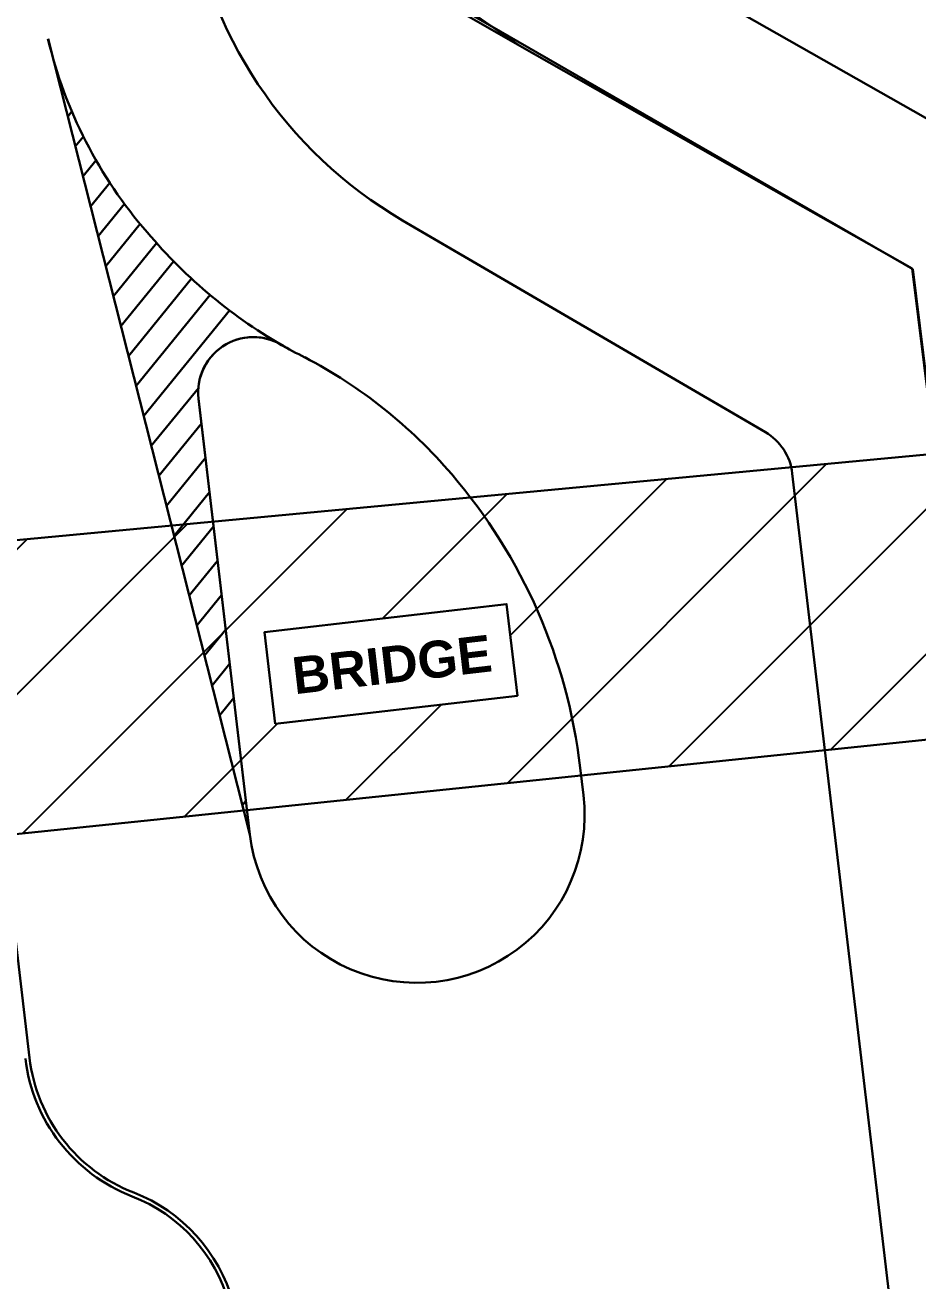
# Model space of a CAD drawing. Extents: x -15449 to 527173, y -170839 to 146543.
# Drawn here: x 15512.69 to 15523.58, y 7806.98 to 7822.31 of the extents above; entities that cross this region are included whole.
import ezdxf

# ---------------------------------------------------------------- set-up
doc = ezdxf.new("R2010")
doc.units = 0
doc.header["$LTSCALE"] = 8
doc.linetypes.add('IMPORT-X-F10A-LAY-S0-00-ASITE-002$0$HIDDEN', pattern=[9.525, 6.35, -3.175])
doc.layers.get('0').update_dxf_attribs({"color": 1, "linetype": 'CONTINUOUS'})
doc.layers.add('A-RC WALL', color=7, linetype='CONTINUOUS')
for name, color, linetype, lineweight in [('G-ANNO-TTLB', 7, 'CONTINUOUS', 9), ('G-IMPT', 7, 'CONTINUOUS', 30), ('Micron SGP Titleblock CAD template EDI$0$G-ANNO-TTLB', 7, 'CONTINUOUS', 30)]:
    doc.layers.add(name, color=color, linetype=linetype, lineweight=lineweight)
doc.styles.add('Arial Unicode MS_B', font='', dxfattribs={"height": 1.8})
doc.styles.get('Arial Unicode MS_B').set_extended_font_data('Arial Unicode MS', bold=True)

# ---------------------------------------------------------------- blocks, each defined once
blk = doc.blocks.new('A$Cf1db08be')
at = {"layer": 'A-RC WALL'}
h = blk.add_hatch(dxfattribs=at)
h.set_pattern_fill('ANSI31', color=256, scale=10)
h.set_pattern_definition([(45, (-268.9758, -185.7096), (-0.8838835, 0.8838835), [])])
h.paths.add_polyline_path([(13.541, 36.568), (10.668, 36.568), (10.668, 13.993), (10.668, 12.312), (10.668, 10.556), (36.276, 10.556), (36.276, 32.344), (36.175, 32.333), (36.175, 36.568)])
h.paths.add_polyline_path([(28.265, 26.797), (28.265, 21.676), (17.681, 21.676), (17.681, 26.797)], flags=16)
h.paths.add_polyline_path([(55.676, 34.355), (55.253, 37.757), (36.276, 35.972), (36.276, 32.344)])
h.paths.add_polyline_path([(43.532, 35.245), (46.489, 35.59), (46.62, 34.47), (43.663, 34.126)], flags=16)
h.paths.add_polyline_path([(17.56, 22.719), (28.599, 22.719), (28.599, 26.397), (17.56, 26.397)], flags=24)
h.paths.add_polyline_path([(43.799, 34.351), (46.408, 34.655), (46.328, 35.349), (43.719, 35.044)], flags=8)
for points in [[(36.175, 35.963), (55.253, 37.757), (55.676, 34.355), (36.175, 32.333)], [(36.175, 35.963), (55.253, 37.757), (55.676, 34.355), (36.175, 32.333)], [(43.663, 34.126), (46.62, 34.47), (46.489, 35.59), (43.532, 35.245)]]:
    blk.add_lwpolyline(points, close=True)
at = {"layer": 'G-IMPT'}
for p, q in [((37.195, 59.517), (40.665, 30.051)), ((53.003, 40.727), (47.545, 43.828)), ((46.651, 42.404), (45.175, 43.422)), ((45.916, 42.821), (46.651, 42.404)), ((43.355, 32.777), (40.891, 42.489)), ((40.891, 42.489), (43.355, 32.777)), ((51.439, 39.683), (46.651, 42.404)), ((46.651, 42.404), (50.108, 40.439)), ((41.132, 41.539), (41.182, 41.601)), ((41.224, 41.174), (41.323, 41.295)), ((41.317, 40.808), (41.478, 41.006)), ((41.41, 40.443), (41.645, 40.732)), ((41.502, 40.078), (41.825, 40.474)), ((50.108, 40.439), (51.439, 39.683)), ((41.595, 39.712), (42.015, 40.229)), ((49.647, 37.686), (45.219, 40.272)), ((41.688, 39.347), (42.215, 39.995)), ((41.781, 38.982), (42.424, 39.772)), ((41.873, 38.616), (42.642, 39.561)), ((52.964, 27.342), (51.439, 39.683)), ((51.439, 39.683), (51.459, 39.52)), ((51.459, 39.52), (51.507, 39.128)), ((41.966, 38.251), (42.871, 39.364)), ((42.059, 37.885), (43.106, 39.173)), ((42.151, 37.52), (42.726, 38.226)), ((43.355, 32.777), (42.728, 38.096)), ((42.729, 38.097), (43.355, 32.777)), ((42.244, 37.155), (42.764, 37.793)), ((42.337, 36.789), (42.813, 37.375)), ((51.169, 27.053), (49.976, 37.185)), ((42.429, 36.424), (42.862, 36.956)), ((42.522, 36.058), (42.912, 36.537)), ((42.615, 35.693), (42.961, 36.119)), ((42.708, 35.328), (43.01, 35.7)), ((42.8, 34.962), (43.06, 35.281)), ((42.893, 34.597), (43.109, 34.863)), ((42.986, 34.232), (43.158, 34.444)), ((47.427, 33.256), (47.388, 33.589)), ((43.264, 33.135), (43.306, 33.188))]:
    blk.add_line(p, q, dxfattribs=at)
at = {"layer": 'G-IMPT', "linetype": 'IMPORT-X-F10A-LAY-S0-00-ASITE-002$0$HIDDEN'}
for p, q in [((51.447, 39.676), (45.934, 42.853)), ((52.964, 27.342), (51.447, 39.676))]:
    blk.add_line(p, q, dxfattribs=at)
at = {"layer": 'G-IMPT'}
for centre, radius, start, end in [((47.93, 44.915), 5.377, 187.5654, 239.7203), ((46.312, 43.777), 5.573, 193.3628, 220.9219), ((46.827, 44.093), 6.169, 220.0101, 240.6454), ((43.4, 38.173), 0.676, 53.4528, 186.5168), ((42.667, 30.287), 2.067, 186.716, 248.7662), ((42.667, 30.287), 2.016, 186.716, 248.7662), ((41.207, 26.528), 1.966, 15.6573, 68.7662), ((41.207, 26.528), 2.016, 15.5467, 68.7662)]:
    blk.add_arc(centre, radius, start, end, dxfattribs=at)
for centre, major_axis, start_param, end_param in [((43.396, 38.175), (-0.658, 0.139), 4.398426, 6.608965), ((46.372, 43.34), (-5.176, 1.096), 1.256834, 1.319656), ((41.223, 33.242), (-5.918, 1.253), 4.058219, 4.439438), ((49.308, 37.106), (-0.658, 0.139), 3.467373, 4.392474), ((40.713, 32.805), (-6.575, 1.392), 3.467373, 4.058219), ((45.391, 33.017), (-2.006, 0.425), 0.32578, 3.467373)]:
    blk.add_ellipse(centre, major_axis=major_axis, ratio=0.999647, start_param=start_param, end_param=end_param, dxfattribs=at)
at = {"layer": 'G-ANNO-TTLB', "color": 7, "style": 'Arial Unicode MS_B'}
blk.add_text('BRIDGE', height=0.45, rotation=6.6542, dxfattribs=at).set_placement((43.901, 34.488))
blk = doc.blocks.new('Micron SGP Titleblock CAD template EDI$0$MU_SGP_ANTitleblock_A1_Type01_v1_1 - A1-419101-sample')
blk.add_blockref('A$Cf1db08be', (731.583, 312.055))
blk = doc.blocks.new('Micron SGP Titleblock CAD template EDI')
at = {"layer": 'Micron SGP Titleblock CAD template EDI$0$G-ANNO-TTLB'}
blk.add_blockref('Micron SGP Titleblock CAD template EDI$0$MU_SGP_ANTitleblock_A1_Type01_v1_1 - A1-419101-sample', (-3.846, 118.854), dxfattribs=at)

msp = doc.modelspace()

# ---------------------------------------------------------------- block references
msp.add_blockref('Micron SGP Titleblock CAD template EDI', (14744.3378, 7348.7447))

doc.saveas('drawing.dxf')
